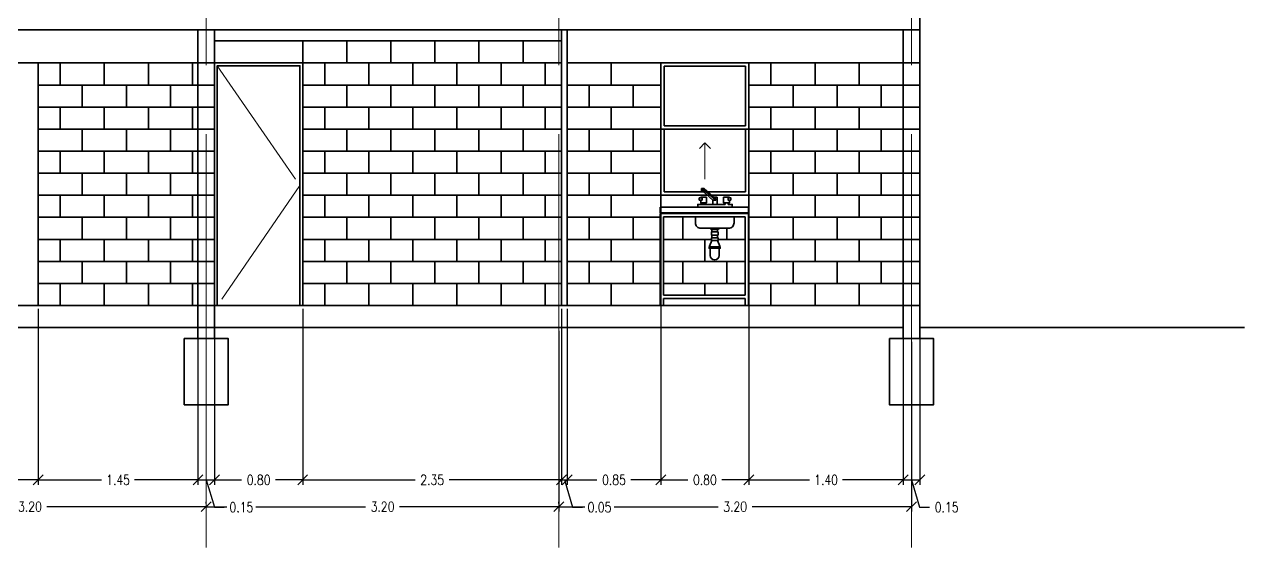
# Model space of a CAD drawing. Header units: metres. Extents: x -255 to -21, y -382 to -241.
# Drawn here: x -32.32 to -21.25, y -254.35 to -249.61 of the extents above; entities that cross this region are included whole.
import ezdxf

# ---------------------------------------------------------------- set-up
doc = ezdxf.new("R2010")
doc.units = ezdxf.units.M
doc.header["$LTSCALE"] = 5
doc.header["$MEASUREMENT"] = 0
doc.linetypes.add('CENTER2', pattern=[1.125, 0.75, -0.125, 0.125, -0.125])
doc.linetypes.add('HIDDEN', pattern=[0.375, 0.25, -0.125])
doc.layers.get('0').update_dxf_attribs({"color": 30})
for name, color, linetype, lineweight in [('A-ANNO-DIMS', 3, 'Continuous', 18), ('A-ANNO-SYMB', 3, 'Continuous', 18), ('A-ELEV-MBE1', 7, 'Continuous', 35), ('A-ELEV-OVHD', 3, 'HIDDEN', 18), ('A-SECT-MCUT', 7, 'Continuous', 35)]:
    doc.layers.add(name, color=color, linetype=linetype, lineweight=lineweight)
doc.styles.add('E-ROMANS', font='romans.shx', dxfattribs={"width": 0.8})
doc.dimstyles.new('E-0050_TICK_18', dxfattribs={"dimscale": 0.001, "dimtxt": 90, "dimasz": 90, "dimexe": 45, "dimexo": 30, "dimgap": 45, "dimtad": 0, "dimzin": 0, "dimdsep": 46, "dimtxsty": 'E-ROMANS', "dimblk": 'OBLIQUE', "dimcen": 45, "dimclrd": 256, "dimclre": 256, "dimclrt": 256, "dimadec": 0, "dimazin": 0, "dimtfac": 1, "dimtmove": 1, "dimatfit": 3, "dimldrblk": 'OPEN90', "dimfxl": 1, "dimtfill": 1, "dimtolj": 1, "dimtzin": 0, "dimarcsym": 0})

# ---------------------------------------------------------------- blocks, each defined once
blk = doc.blocks.new('LAVAPLATO-ELEV-FR')
for p, q in [((-0.841, 0.8), (-0.891, 0.8)), ((-0.891, 0.8), (-0.891, 0)), ((-0.841, 0.8), (-0.841, 0)), ((-0.833, 0.8), (-0.833, 0.499)), ((-0.064, 0.8), (-0.833, 0.8)), ((-0.064, 0.8), (0, 0.8)), ((-0.803, 0.77), (-0.803, 0.499)), ((-0.094, 0.77), (-0.803, 0.77)), ((-0.094, 0.77), (-0.094, 0.03)), ((-0.064, 0.77), (0, 0.77)), ((-0.064, 0.77), (-0.064, 0.03)), ((-0.833, 0), (-0.833, 0.499)), ((-0.803, 0.03), (-0.803, 0.499)), ((-1.06, 0.427), (-1.047, 0.427)), ((-1.06, 0.401), (-1.06, 0.427)), ((-1.047, 0.401), (-1.06, 0.401)), ((-0.969, 0.296), (-1.06, 0.401)), ((-1.047, 0.427), (-1.034, 0.427)), ((-1.047, 0.427), (-1.047, 0.401)), ((-1.034, 0.401), (-1.047, 0.401)), ((-1.047, 0.401), (-0.956, 0.296)), ((-1.034, 0.427), (-1.034, 0.401)), ((-1.034, 0.412), (-0.956, 0.322)), ((-0.917, 0.42), (-0.93, 0.42)), ((-0.93, 0.394), (-0.917, 0.394)), ((-0.52, 0.347), (-0.455, 0.347)), ((-0.982, 0.283), (-0.982, 0.311)), ((-0.917, 0.283), (-0.982, 0.283)), ((-0.956, 0.296), (-0.969, 0.296)), ((-0.956, 0.322), (-0.917, 0.322)), ((-0.956, 0.322), (-0.956, 0.296)), ((-0.668, 0.331), (-0.688, 0.331)), ((-0.668, 0.281), (-0.688, 0.281)), ((-0.615, 0.331), (-0.638, 0.331)), ((-0.615, 0.281), (-0.638, 0.281)), ((-0.589, 0.331), (-0.59, 0.331)), ((-0.589, 0.281), (-0.59, 0.281)), ((-0.589, 0.331), (-0.589, 0.281)), ((-0.52, 0.265), (-0.455, 0.265)), ((-0.93, 0.212), (-0.917, 0.212)), ((-0.917, 0.185), (-0.93, 0.185)), ((-0.094, 0.03), (-0.803, 0.03)), ((-0.064, 0.03), (0, 0.03)), ((-0.064, 0), (0, 0)), ((-0.841, 0), (-0.891, 0)), ((-0.064, 0), (-0.833, 0))]:
    blk.add_line(p, q)
for points in [[(0, 0.8), (0, 0.77)], [(-0.917, 0.212), (-0.917, 0.459), (-0.891, 0.459), (-0.891, 0.146), (-0.917, 0.146), (-0.917, 0.185)], [(-0.833, 0.481), (-0.841, 0.481)], [(-0.976, 0.433), (-0.982, 0.433), (-0.982, 0.381), (-0.93, 0.381), (-0.93, 0.433), (-0.956, 0.433)], [(-0.695, 0.338), (-0.688, 0.335), (-0.688, 0.306)], [(-0.589, 0.331), (-0.537, 0.353), (-0.532, 0.353), (-0.532, 0.353)], [(-0.976, 0.172), (-0.982, 0.172), (-0.982, 0.225), (-0.93, 0.225), (-0.93, 0.172), (-0.956, 0.172)], [(-0.695, 0.274), (-0.688, 0.277), (-0.688, 0.306)], [(-0.589, 0.281), (-0.537, 0.258), (-0.532, 0.258), (-0.532, 0.258)], [(-0.841, 0.13), (-0.833, 0.13)], [(0, 0), (0, 0.03)]]:
    blk.add_lwpolyline(points)
for points in [[(-0.956, 0.446), (-0.976, 0.446), (-0.976, 0.42), (-0.956, 0.42)], [(-0.7, 0.343), (-0.7, 0.268), (-0.695, 0.268), (-0.695, 0.343)], [(-0.668, 0.336), (-0.668, 0.275), (-0.638, 0.275), (-0.638, 0.336)], [(-0.615, 0.336), (-0.615, 0.275), (-0.59, 0.275), (-0.59, 0.336)], [(-0.532, 0.357), (-0.532, 0.255), (-0.52, 0.255), (-0.52, 0.357)], [(-0.956, 0.159), (-0.976, 0.159), (-0.976, 0.185), (-0.956, 0.185)]]:
    blk.add_lwpolyline(points, close=True)
blk.add_lwpolyline([(-0.803, 0.13), (-0.75, 0.13, 0.414214), (-0.7, 0.18), (-0.7, 0.431, 0.414214), (-0.75, 0.481), (-0.803, 0.481)], format="xyb")
blk.add_arc((-0.455, 0.306), 0.0409, 270, 90)
blk = doc.blocks.new('_Oblique')
at = {"color": 0, "linetype": 'ByBlock', "lineweight": -2}
blk.add_line((-0.5, -0.5), (0.5, 0.5), dxfattribs=at)
blk = doc.blocks.new('*D579')
at = {"layer": 'A-ANNO-DIMS', "lineweight": -2, "transparency": 16777216}
for p, q in [((-33.868, -253.088), (-33.868, -254.028)), ((-33.868, -253.983), (-32.423, -253.983)), ((-30.668, -253.983), (-32.114, -253.983)), ((-30.668, -253.953), (-30.668, -253.938))]:
    blk.add_line(p, q, dxfattribs=at)
at = {"layer": 'A-ANNO-DIMS', "lineweight": -2, "transparency": 16777216, "xscale": 0.09, "yscale": 0.09, "zscale": 0.09, "rotation": 180}
blk.add_blockref('_Oblique', (-33.868, -253.983), dxfattribs=at)
at = {"layer": 'A-ANNO-DIMS', "lineweight": -2, "transparency": 16777216, "xscale": 0.09, "yscale": 0.09, "zscale": 0.09}
blk.add_blockref('_Oblique', (-30.668, -253.983), dxfattribs=at)
at = {"layer": 'A-ANNO-DIMS', "transparency": 16777216, "insert": (-32.268, -253.983), "char_height": 0.09, "attachment_point": 5, "style": 'E-ROMANS', "bg_fill": 3, "box_fill_scale": 1.25, "bg_fill_color": 256, "bg_fill_true_color": 13158600, "bg_fill_transparency": 0}
blk.add_mtext('\\A1;3.20', dxfattribs=at)
blk = doc.blocks.new('_Open90')
at = {"color": 0, "linetype": 'ByBlock', "lineweight": -2}
for p, q in [((0, 0), (-1, 0)), ((-0.5, 0.5), (0, 0)), ((0, 0), (-0.5, -0.5))]:
    blk.add_line(p, q, dxfattribs=at)
blk = doc.blocks.new('*D580')
at = {"layer": 'A-ANNO-DIMS', "lineweight": -2, "transparency": 16777216}
for p, q in [((-30.668, -253.953), (-30.668, -253.938)), ((-30.668, -253.983), (-29.223, -253.983)), ((-27.468, -253.983), (-28.914, -253.983)), ((-27.468, -253.953), (-27.468, -253.938))]:
    blk.add_line(p, q, dxfattribs=at)
at = {"layer": 'A-ANNO-DIMS', "lineweight": -2, "transparency": 16777216, "xscale": 0.09, "yscale": 0.09, "zscale": 0.09, "rotation": 180}
blk.add_blockref('_Oblique', (-30.668, -253.983), dxfattribs=at)
at = {"layer": 'A-ANNO-DIMS', "lineweight": -2, "transparency": 16777216, "xscale": 0.09, "yscale": 0.09, "zscale": 0.09}
blk.add_blockref('_Oblique', (-27.468, -253.983), dxfattribs=at)
at = {"layer": 'A-ANNO-DIMS', "transparency": 16777216, "insert": (-29.068, -253.983), "char_height": 0.09, "attachment_point": 5, "style": 'E-ROMANS', "bg_fill": 3, "box_fill_scale": 1.25, "bg_fill_color": 256, "bg_fill_true_color": 13158600, "bg_fill_transparency": 0}
blk.add_mtext('\\A1;3.20', dxfattribs=at)
blk = doc.blocks.new('*D581')
at = {"layer": 'A-ANNO-DIMS', "lineweight": -2, "transparency": 16777216}
for p, q in [((-27.468, -252.388), (-27.468, -254.028)), ((-24.268, -252.488), (-24.268, -254.028)), ((-27.468, -253.983), (-26.023, -253.983)), ((-24.268, -253.983), (-25.714, -253.983))]:
    blk.add_line(p, q, dxfattribs=at)
at = {"layer": 'A-ANNO-DIMS', "lineweight": -2, "transparency": 16777216, "xscale": 0.09, "yscale": 0.09, "zscale": 0.09, "rotation": 180}
blk.add_blockref('_Oblique', (-27.468, -253.983), dxfattribs=at)
at = {"layer": 'A-ANNO-DIMS', "lineweight": -2, "transparency": 16777216, "xscale": 0.09, "yscale": 0.09, "zscale": 0.09}
blk.add_blockref('_Oblique', (-24.268, -253.983), dxfattribs=at)
at = {"layer": 'A-ANNO-DIMS', "transparency": 16777216, "insert": (-25.868, -253.983), "char_height": 0.09, "attachment_point": 5, "style": 'E-ROMANS', "bg_fill": 3, "box_fill_scale": 1.25, "bg_fill_color": 256, "bg_fill_true_color": 13158600, "bg_fill_transparency": 0}
blk.add_mtext('\\A1;3.20', dxfattribs=at)
blk = doc.blocks.new('*D595')
at = {"layer": 'A-ANNO-DIMS', "lineweight": -2, "transparency": 16777216}
for p, q in [((-33.793, -252.188), (-33.793, -253.785)), ((-32.193, -252.188), (-32.193, -253.785)), ((-33.793, -253.74), (-33.143, -253.74)), ((-32.193, -253.74), (-32.844, -253.74))]:
    blk.add_line(p, q, dxfattribs=at)
at = {"layer": 'A-ANNO-DIMS', "lineweight": -2, "transparency": 16777216, "xscale": 0.09, "yscale": 0.09, "zscale": 0.09, "rotation": 180}
blk.add_blockref('_Oblique', (-33.793, -253.74), dxfattribs=at)
at = {"layer": 'A-ANNO-DIMS', "lineweight": -2, "transparency": 16777216, "xscale": 0.09, "yscale": 0.09, "zscale": 0.09}
blk.add_blockref('_Oblique', (-32.193, -253.74), dxfattribs=at)
at = {"layer": 'A-ANNO-DIMS', "transparency": 16777216, "insert": (-32.993, -253.74), "char_height": 0.09, "attachment_point": 5, "style": 'E-ROMANS', "bg_fill": 3, "box_fill_scale": 1.25, "bg_fill_color": 256, "bg_fill_true_color": 13158600, "bg_fill_transparency": 0}
blk.add_mtext('\\A1;1.60', dxfattribs=at)
blk = doc.blocks.new('*D596')
at = {"layer": 'A-ANNO-DIMS', "lineweight": -2, "transparency": 16777216}
for p, q in [((-32.193, -252.188), (-32.193, -253.785)), ((-30.743, -252.188), (-30.743, -253.785)), ((-32.193, -253.74), (-31.618, -253.74)), ((-30.743, -253.74), (-31.319, -253.74))]:
    blk.add_line(p, q, dxfattribs=at)
at = {"layer": 'A-ANNO-DIMS', "lineweight": -2, "transparency": 16777216, "xscale": 0.09, "yscale": 0.09, "zscale": 0.09, "rotation": 180}
blk.add_blockref('_Oblique', (-32.193, -253.74), dxfattribs=at)
at = {"layer": 'A-ANNO-DIMS', "lineweight": -2, "transparency": 16777216, "xscale": 0.09, "yscale": 0.09, "zscale": 0.09}
blk.add_blockref('_Oblique', (-30.743, -253.74), dxfattribs=at)
at = {"layer": 'A-ANNO-DIMS', "transparency": 16777216, "insert": (-31.468, -253.74), "char_height": 0.09, "attachment_point": 5, "style": 'E-ROMANS', "bg_fill": 3, "box_fill_scale": 1.25, "bg_fill_color": 256, "bg_fill_true_color": 13158600, "bg_fill_transparency": 0}
blk.add_mtext('\\A1;1.45', dxfattribs=at)
blk = doc.blocks.new('*D597')
at = {"layer": 'A-ANNO-DIMS', "lineweight": -2, "transparency": 16777216}
for p, q in [((-30.743, -252.188), (-30.743, -253.785)), ((-30.593, -252.188), (-30.593, -253.785)), ((-30.743, -253.74), (-30.593, -253.74)), ((-30.668, -253.74), (-30.594, -253.988)), ((-30.594, -253.988), (-30.504, -253.988))]:
    blk.add_line(p, q, dxfattribs=at)
at = {"layer": 'A-ANNO-DIMS', "lineweight": -2, "transparency": 16777216, "xscale": 0.09, "yscale": 0.09, "zscale": 0.09, "rotation": 180}
blk.add_blockref('_Oblique', (-30.743, -253.74), dxfattribs=at)
at = {"layer": 'A-ANNO-DIMS', "lineweight": -2, "transparency": 16777216, "xscale": 0.09, "yscale": 0.09, "zscale": 0.09}
blk.add_blockref('_Oblique', (-30.593, -253.74), dxfattribs=at)
at = {"layer": 'A-ANNO-DIMS', "transparency": 16777216, "insert": (-30.349, -253.988), "char_height": 0.09, "attachment_point": 5, "style": 'E-ROMANS', "bg_fill": 3, "box_fill_scale": 1.25, "bg_fill_color": 256, "bg_fill_true_color": 13158600, "bg_fill_transparency": 0}
blk.add_mtext('\\A1;0.15', dxfattribs=at)
blk = doc.blocks.new('*D598')
at = {"layer": 'A-ANNO-DIMS', "lineweight": -2, "transparency": 16777216}
for p, q in [((-30.593, -252.188), (-30.593, -253.785)), ((-29.793, -252.188), (-29.793, -253.785)), ((-30.593, -253.74), (-30.348, -253.74)), ((-29.793, -253.74), (-30.039, -253.74))]:
    blk.add_line(p, q, dxfattribs=at)
at = {"layer": 'A-ANNO-DIMS', "lineweight": -2, "transparency": 16777216, "xscale": 0.09, "yscale": 0.09, "zscale": 0.09, "rotation": 180}
blk.add_blockref('_Oblique', (-30.593, -253.74), dxfattribs=at)
at = {"layer": 'A-ANNO-DIMS', "lineweight": -2, "transparency": 16777216, "xscale": 0.09, "yscale": 0.09, "zscale": 0.09}
blk.add_blockref('_Oblique', (-29.793, -253.74), dxfattribs=at)
at = {"layer": 'A-ANNO-DIMS', "transparency": 16777216, "insert": (-30.193, -253.74), "char_height": 0.09, "attachment_point": 5, "style": 'E-ROMANS', "bg_fill": 3, "box_fill_scale": 1.25, "bg_fill_color": 256, "bg_fill_true_color": 13158600, "bg_fill_transparency": 0}
blk.add_mtext('\\A1;0.80', dxfattribs=at)
blk = doc.blocks.new('*D599')
at = {"layer": 'A-ANNO-DIMS', "lineweight": -2, "transparency": 16777216}
for p, q in [((-29.793, -252.188), (-29.793, -253.785)), ((-27.443, -252.188), (-27.443, -253.785)), ((-29.793, -253.74), (-28.773, -253.74)), ((-27.443, -253.74), (-28.464, -253.74))]:
    blk.add_line(p, q, dxfattribs=at)
at = {"layer": 'A-ANNO-DIMS', "lineweight": -2, "transparency": 16777216, "xscale": 0.09, "yscale": 0.09, "zscale": 0.09, "rotation": 180}
blk.add_blockref('_Oblique', (-29.793, -253.74), dxfattribs=at)
at = {"layer": 'A-ANNO-DIMS', "lineweight": -2, "transparency": 16777216, "xscale": 0.09, "yscale": 0.09, "zscale": 0.09}
blk.add_blockref('_Oblique', (-27.443, -253.74), dxfattribs=at)
at = {"layer": 'A-ANNO-DIMS', "transparency": 16777216, "insert": (-28.618, -253.74), "char_height": 0.09, "attachment_point": 5, "style": 'E-ROMANS', "bg_fill": 3, "box_fill_scale": 1.25, "bg_fill_color": 256, "bg_fill_true_color": 13158600, "bg_fill_transparency": 0}
blk.add_mtext('\\A1;2.35', dxfattribs=at)
blk = doc.blocks.new('*D600')
at = {"layer": 'A-ANNO-DIMS', "lineweight": -2, "transparency": 16777216}
for p, q in [((-27.443, -252.188), (-27.443, -253.785)), ((-27.393, -252.188), (-27.393, -253.785)), ((-27.443, -253.74), (-27.533, -253.74)), ((-27.443, -253.74), (-27.393, -253.74)), ((-27.443, -253.74), (-27.393, -253.74)), ((-27.418, -253.74), (-27.344, -253.988)), ((-27.393, -253.74), (-27.303, -253.74)), ((-27.344, -253.988), (-27.254, -253.988))]:
    blk.add_line(p, q, dxfattribs=at)
at = {"layer": 'A-ANNO-DIMS', "lineweight": -2, "transparency": 16777216, "xscale": 0.09, "yscale": 0.09, "zscale": 0.09}
blk.add_blockref('_Oblique', (-27.443, -253.74), dxfattribs=at)
at = {"layer": 'A-ANNO-DIMS', "lineweight": -2, "transparency": 16777216, "xscale": 0.09, "yscale": 0.09, "zscale": 0.09, "rotation": 180}
blk.add_blockref('_Oblique', (-27.393, -253.74), dxfattribs=at)
at = {"layer": 'A-ANNO-DIMS', "transparency": 16777216, "insert": (-27.099, -253.988), "char_height": 0.09, "attachment_point": 5, "style": 'E-ROMANS', "bg_fill": 3, "box_fill_scale": 1.25, "bg_fill_color": 256, "bg_fill_true_color": 13158600, "bg_fill_transparency": 0}
blk.add_mtext('\\A1;0.05', dxfattribs=at)
blk = doc.blocks.new('*D601')
at = {"layer": 'A-ANNO-DIMS', "lineweight": -2, "transparency": 16777216}
for p, q in [((-26.543, -249.988), (-26.543, -253.785)), ((-27.393, -252.188), (-27.393, -253.785)), ((-27.393, -253.74), (-27.123, -253.74)), ((-26.543, -253.74), (-26.814, -253.74))]:
    blk.add_line(p, q, dxfattribs=at)
at = {"layer": 'A-ANNO-DIMS', "lineweight": -2, "transparency": 16777216, "xscale": 0.09, "yscale": 0.09, "zscale": 0.09, "rotation": 180}
blk.add_blockref('_Oblique', (-27.393, -253.74), dxfattribs=at)
at = {"layer": 'A-ANNO-DIMS', "lineweight": -2, "transparency": 16777216, "xscale": 0.09, "yscale": 0.09, "zscale": 0.09}
blk.add_blockref('_Oblique', (-26.543, -253.74), dxfattribs=at)
at = {"layer": 'A-ANNO-DIMS', "transparency": 16777216, "insert": (-26.968, -253.74), "char_height": 0.09, "attachment_point": 5, "style": 'E-ROMANS', "bg_fill": 3, "box_fill_scale": 1.25, "bg_fill_color": 256, "bg_fill_true_color": 13158600, "bg_fill_transparency": 0}
blk.add_mtext('\\A1;0.85', dxfattribs=at)
blk = doc.blocks.new('*D602')
at = {"layer": 'A-ANNO-DIMS', "lineweight": -2, "transparency": 16777216}
for p, q in [((-26.543, -249.988), (-26.543, -253.785)), ((-25.743, -249.988), (-25.743, -253.785)), ((-26.543, -253.74), (-26.298, -253.74)), ((-25.743, -253.74), (-25.989, -253.74))]:
    blk.add_line(p, q, dxfattribs=at)
at = {"layer": 'A-ANNO-DIMS', "lineweight": -2, "transparency": 16777216, "xscale": 0.09, "yscale": 0.09, "zscale": 0.09, "rotation": 180}
blk.add_blockref('_Oblique', (-26.543, -253.74), dxfattribs=at)
at = {"layer": 'A-ANNO-DIMS', "lineweight": -2, "transparency": 16777216, "xscale": 0.09, "yscale": 0.09, "zscale": 0.09}
blk.add_blockref('_Oblique', (-25.743, -253.74), dxfattribs=at)
at = {"layer": 'A-ANNO-DIMS', "transparency": 16777216, "insert": (-26.143, -253.74), "char_height": 0.09, "attachment_point": 5, "style": 'E-ROMANS', "bg_fill": 3, "box_fill_scale": 1.25, "bg_fill_color": 256, "bg_fill_true_color": 13158600, "bg_fill_transparency": 0}
blk.add_mtext('\\A1;0.80', dxfattribs=at)
blk = doc.blocks.new('*D603')
at = {"layer": 'A-ANNO-DIMS', "lineweight": -2, "transparency": 16777216}
for p, q in [((-25.743, -249.988), (-25.743, -253.785)), ((-24.343, -249.988), (-24.343, -253.785)), ((-25.743, -253.74), (-25.193, -253.74)), ((-24.343, -253.74), (-24.894, -253.74))]:
    blk.add_line(p, q, dxfattribs=at)
at = {"layer": 'A-ANNO-DIMS', "lineweight": -2, "transparency": 16777216, "xscale": 0.09, "yscale": 0.09, "zscale": 0.09, "rotation": 180}
blk.add_blockref('_Oblique', (-25.743, -253.74), dxfattribs=at)
at = {"layer": 'A-ANNO-DIMS', "lineweight": -2, "transparency": 16777216, "xscale": 0.09, "yscale": 0.09, "zscale": 0.09}
blk.add_blockref('_Oblique', (-24.343, -253.74), dxfattribs=at)
at = {"layer": 'A-ANNO-DIMS', "transparency": 16777216, "insert": (-25.043, -253.74), "char_height": 0.09, "attachment_point": 5, "style": 'E-ROMANS', "bg_fill": 3, "box_fill_scale": 1.25, "bg_fill_color": 256, "bg_fill_true_color": 13158600, "bg_fill_transparency": 0}
blk.add_mtext('\\A1;1.40', dxfattribs=at)
blk = doc.blocks.new('*D604')
at = {"layer": 'A-ANNO-DIMS', "lineweight": -2, "transparency": 16777216}
for p, q in [((-24.343, -249.988), (-24.343, -253.785)), ((-24.193, -249.988), (-24.193, -253.785)), ((-24.343, -253.74), (-24.193, -253.74)), ((-24.268, -253.74), (-24.194, -253.988)), ((-24.194, -253.988), (-24.104, -253.988))]:
    blk.add_line(p, q, dxfattribs=at)
at = {"layer": 'A-ANNO-DIMS', "lineweight": -2, "transparency": 16777216, "xscale": 0.09, "yscale": 0.09, "zscale": 0.09, "rotation": 180}
blk.add_blockref('_Oblique', (-24.343, -253.74), dxfattribs=at)
at = {"layer": 'A-ANNO-DIMS', "lineweight": -2, "transparency": 16777216, "xscale": 0.09, "yscale": 0.09, "zscale": 0.09}
blk.add_blockref('_Oblique', (-24.193, -253.74), dxfattribs=at)
at = {"layer": 'A-ANNO-DIMS', "transparency": 16777216, "insert": (-23.949, -253.988), "char_height": 0.09, "attachment_point": 5, "style": 'E-ROMANS', "bg_fill": 3, "box_fill_scale": 1.25, "bg_fill_color": 256, "bg_fill_true_color": 13158600, "bg_fill_transparency": 0}
blk.add_mtext('\\A1;0.15', dxfattribs=at)

msp = doc.modelspace()

# ---------------------------------------------------------------- linework, layer by layer
at = {"layer": 'A-ANNO-SYMB', "linetype": 'CENTER2'}
for p, q in [((-30.668, -254.354), (-30.668, -241.861)), ((-27.468, -254.354), (-27.468, -241.861)), ((-24.268, -254.354), (-24.268, -241.861))]:
    msp.add_line(p, q, dxfattribs=at)
at = {"layer": 'A-ELEV-MBE1'}
for p, q in [((-27.443, -249.758), (-30.593, -249.758)), ((-29.393, -249.758), (-29.393, -249.958)), ((-28.993, -249.758), (-28.993, -249.958)), ((-28.593, -249.758), (-28.593, -249.958)), ((-28.193, -249.758), (-28.193, -249.958)), ((-27.793, -249.758), (-27.793, -249.958)), ((-33.793, -249.958), (-30.743, -249.958)), ((-32.193, -249.958), (-32.193, -252.158)), ((-31.993, -249.958), (-31.993, -250.158)), ((-31.593, -249.958), (-31.593, -250.158)), ((-31.193, -249.958), (-31.193, -250.158)), ((-30.793, -249.958), (-30.793, -250.158)), ((-27.443, -249.958), (-29.793, -249.958)), ((-29.593, -249.958), (-29.593, -250.158)), ((-29.193, -249.958), (-29.193, -250.158)), ((-28.793, -249.958), (-28.793, -250.158)), ((-28.393, -249.958), (-28.393, -250.158)), ((-27.993, -249.958), (-27.993, -250.158)), ((-27.593, -249.958), (-27.593, -250.158)), ((-27.393, -249.958), (-24.343, -249.958)), ((-26.993, -249.958), (-26.993, -250.158)), ((-26.543, -249.958), (-26.543, -251.267)), ((-25.773, -249.988), (-26.513, -249.988)), ((-26.513, -249.988), (-26.513, -250.528)), ((-25.773, -249.988), (-25.773, -250.528)), ((-25.743, -249.958), (-25.743, -252.158)), ((-25.543, -249.958), (-25.543, -250.158)), ((-25.143, -249.958), (-25.143, -250.158)), ((-24.743, -249.958), (-24.743, -250.158)), ((-30.743, -250.158), (-32.193, -250.158)), ((-31.793, -250.158), (-31.793, -250.358)), ((-31.393, -250.158), (-31.393, -250.358)), ((-30.993, -250.158), (-30.993, -250.358)), ((-30.743, -250.158), (-30.593, -250.158)), ((-27.443, -250.158), (-29.793, -250.158)), ((-29.393, -250.158), (-29.393, -250.358)), ((-28.993, -250.158), (-28.993, -250.358)), ((-28.593, -250.158), (-28.593, -250.358)), ((-28.193, -250.158), (-28.193, -250.358)), ((-27.793, -250.158), (-27.793, -250.358)), ((-26.543, -250.158), (-27.393, -250.158)), ((-27.193, -250.158), (-27.193, -250.358)), ((-26.793, -250.158), (-26.793, -250.358)), ((-24.343, -250.158), (-25.743, -250.158)), ((-25.343, -250.158), (-25.343, -250.358)), ((-24.943, -250.158), (-24.943, -250.358)), ((-24.543, -250.158), (-24.543, -250.358)), ((-30.743, -250.358), (-32.193, -250.358)), ((-31.993, -250.358), (-31.993, -250.558)), ((-31.593, -250.358), (-31.593, -250.558)), ((-31.193, -250.358), (-31.193, -250.558)), ((-30.793, -250.358), (-30.793, -250.558)), ((-30.743, -250.358), (-30.593, -250.358)), ((-27.443, -250.358), (-29.793, -250.358)), ((-29.593, -250.358), (-29.593, -250.558)), ((-29.193, -250.358), (-29.193, -250.558)), ((-28.793, -250.358), (-28.793, -250.558)), ((-28.393, -250.358), (-28.393, -250.558)), ((-27.993, -250.358), (-27.993, -250.558)), ((-27.593, -250.358), (-27.593, -250.558)), ((-26.543, -250.358), (-27.393, -250.358)), ((-26.993, -250.358), (-26.993, -250.558)), ((-24.343, -250.358), (-25.743, -250.358)), ((-25.543, -250.358), (-25.543, -250.558)), ((-25.143, -250.358), (-25.143, -250.558)), ((-24.743, -250.358), (-24.743, -250.558)), ((-30.743, -250.558), (-32.193, -250.558)), ((-31.793, -250.558), (-31.793, -250.758)), ((-31.393, -250.558), (-31.393, -250.758)), ((-30.993, -250.558), (-30.993, -250.758)), ((-30.743, -250.558), (-30.593, -250.558)), ((-27.443, -250.558), (-29.793, -250.558)), ((-29.393, -250.558), (-29.393, -250.758)), ((-28.993, -250.558), (-28.993, -250.758)), ((-28.593, -250.558), (-28.593, -250.758)), ((-28.193, -250.558), (-28.193, -250.758)), ((-27.793, -250.558), (-27.793, -250.758)), ((-26.543, -250.558), (-27.393, -250.558)), ((-27.193, -250.558), (-27.193, -250.758)), ((-26.793, -250.558), (-26.793, -250.758)), ((-26.513, -250.558), (-26.513, -251.128)), ((-25.773, -250.558), (-25.773, -251.128)), ((-24.343, -250.558), (-25.743, -250.558)), ((-25.343, -250.558), (-25.343, -250.758)), ((-24.943, -250.558), (-24.943, -250.758)), ((-24.543, -250.558), (-24.543, -250.758)), ((-30.743, -250.758), (-32.193, -250.758)), ((-31.993, -250.758), (-31.993, -250.958)), ((-31.593, -250.758), (-31.593, -250.958)), ((-31.193, -250.758), (-31.193, -250.958)), ((-30.793, -250.758), (-30.793, -250.958)), ((-30.743, -250.758), (-30.593, -250.758)), ((-27.443, -250.758), (-29.793, -250.758)), ((-29.593, -250.758), (-29.593, -250.958)), ((-29.193, -250.758), (-29.193, -250.958)), ((-28.793, -250.758), (-28.793, -250.958)), ((-28.393, -250.758), (-28.393, -250.958)), ((-27.993, -250.758), (-27.993, -250.958)), ((-27.593, -250.758), (-27.593, -250.958)), ((-26.543, -250.758), (-27.393, -250.758)), ((-26.993, -250.758), (-26.993, -250.958)), ((-24.343, -250.758), (-25.743, -250.758)), ((-25.543, -250.758), (-25.543, -250.958)), ((-25.143, -250.758), (-25.143, -250.958)), ((-24.743, -250.758), (-24.743, -250.958)), ((-30.743, -250.958), (-32.193, -250.958)), ((-31.793, -250.958), (-31.793, -251.158)), ((-31.393, -250.958), (-31.393, -251.158)), ((-30.993, -250.958), (-30.993, -251.158)), ((-30.743, -250.958), (-30.593, -250.958)), ((-27.443, -250.958), (-29.793, -250.958)), ((-29.393, -250.958), (-29.393, -251.158)), ((-28.993, -250.958), (-28.993, -251.158)), ((-28.593, -250.958), (-28.593, -251.158)), ((-28.193, -250.958), (-28.193, -251.158)), ((-27.793, -250.958), (-27.793, -251.158)), ((-26.543, -250.958), (-27.393, -250.958)), ((-27.193, -250.958), (-27.193, -251.158)), ((-26.793, -250.958), (-26.793, -251.158)), ((-24.343, -250.958), (-25.743, -250.958)), ((-25.343, -250.958), (-25.343, -251.158)), ((-24.943, -250.958), (-24.943, -251.158)), ((-24.543, -250.958), (-24.543, -251.158)), ((-25.773, -251.128), (-26.513, -251.128)), ((-30.743, -251.158), (-32.193, -251.158)), ((-31.993, -251.158), (-31.993, -251.358)), ((-31.593, -251.158), (-31.593, -251.358)), ((-31.193, -251.158), (-31.193, -251.358)), ((-30.793, -251.158), (-30.793, -251.358)), ((-30.743, -251.158), (-30.593, -251.158)), ((-27.443, -251.158), (-29.793, -251.158)), ((-29.593, -251.158), (-29.593, -251.358)), ((-29.193, -251.158), (-29.193, -251.358)), ((-28.793, -251.158), (-28.793, -251.358)), ((-28.393, -251.158), (-28.393, -251.358)), ((-27.993, -251.158), (-27.993, -251.358)), ((-27.593, -251.158), (-27.593, -251.358)), ((-26.543, -251.158), (-27.393, -251.158)), ((-26.993, -251.158), (-26.993, -251.358)), ((-25.743, -251.158), (-26.543, -251.158)), ((-24.343, -251.158), (-25.743, -251.158)), ((-25.543, -251.158), (-25.543, -251.358)), ((-25.143, -251.158), (-25.143, -251.358)), ((-24.743, -251.158), (-24.743, -251.358)), ((-30.743, -251.358), (-32.193, -251.358)), ((-31.793, -251.358), (-31.793, -251.558)), ((-31.393, -251.358), (-31.393, -251.558)), ((-30.993, -251.358), (-30.993, -251.558)), ((-30.743, -251.358), (-30.593, -251.358)), ((-27.443, -251.358), (-29.793, -251.358)), ((-29.393, -251.358), (-29.393, -251.558)), ((-28.993, -251.358), (-28.993, -251.558)), ((-28.593, -251.358), (-28.593, -251.558)), ((-28.193, -251.358), (-28.193, -251.558)), ((-27.793, -251.358), (-27.793, -251.558)), ((-26.548, -251.358), (-27.393, -251.358)), ((-27.193, -251.358), (-27.193, -251.558)), ((-26.793, -251.358), (-26.793, -251.558)), ((-26.343, -251.358), (-26.343, -251.558)), ((-24.343, -251.358), (-25.743, -251.358)), ((-25.343, -251.358), (-25.343, -251.558)), ((-24.943, -251.358), (-24.943, -251.558)), ((-24.543, -251.358), (-24.543, -251.558)), ((-25.943, -251.458), (-25.943, -251.558)), ((-30.743, -251.558), (-32.193, -251.558)), ((-31.993, -251.558), (-31.993, -251.758)), ((-31.593, -251.558), (-31.593, -251.758)), ((-31.193, -251.558), (-31.193, -251.758)), ((-30.793, -251.558), (-30.793, -251.758)), ((-30.743, -251.558), (-30.593, -251.558)), ((-27.443, -251.558), (-29.793, -251.558)), ((-29.593, -251.558), (-29.593, -251.758)), ((-29.193, -251.558), (-29.193, -251.758)), ((-28.793, -251.558), (-28.793, -251.758)), ((-28.393, -251.558), (-28.393, -251.758)), ((-27.993, -251.558), (-27.993, -251.758)), ((-27.593, -251.558), (-27.593, -251.758)), ((-26.548, -251.558), (-27.393, -251.558)), ((-26.993, -251.558), (-26.993, -251.758)), ((-26.085, -251.558), (-26.518, -251.558)), ((-26.143, -251.558), (-26.143, -251.758)), ((-25.778, -251.558), (-26.024, -251.558)), ((-25.743, -251.558), (-25.748, -251.558)), ((-24.343, -251.558), (-25.743, -251.558)), ((-25.543, -251.558), (-25.543, -251.758)), ((-25.143, -251.558), (-25.143, -251.758)), ((-24.743, -251.558), (-24.743, -251.758)), ((-30.743, -251.758), (-32.193, -251.758)), ((-31.793, -251.758), (-31.793, -251.958)), ((-31.393, -251.758), (-31.393, -251.958)), ((-30.993, -251.758), (-30.993, -251.958)), ((-30.743, -251.758), (-30.593, -251.758)), ((-27.443, -251.758), (-29.793, -251.758)), ((-29.393, -251.758), (-29.393, -251.958)), ((-28.993, -251.758), (-28.993, -251.958)), ((-28.593, -251.758), (-28.593, -251.958)), ((-28.193, -251.758), (-28.193, -251.958)), ((-27.793, -251.758), (-27.793, -251.958)), ((-26.548, -251.758), (-27.393, -251.758)), ((-27.193, -251.758), (-27.193, -251.958)), ((-26.793, -251.758), (-26.793, -251.958)), ((-25.778, -251.758), (-26.518, -251.758)), ((-26.343, -251.758), (-26.343, -251.958)), ((-25.943, -251.758), (-25.943, -251.958)), ((-25.743, -251.758), (-25.748, -251.758)), ((-24.343, -251.758), (-25.743, -251.758)), ((-25.343, -251.758), (-25.343, -251.958)), ((-24.943, -251.758), (-24.943, -251.958)), ((-24.543, -251.758), (-24.543, -251.958)), ((-30.743, -251.958), (-32.193, -251.958)), ((-31.993, -251.958), (-31.993, -252.158)), ((-31.593, -251.958), (-31.593, -252.158)), ((-31.193, -251.958), (-31.193, -252.158)), ((-30.793, -251.958), (-30.793, -252.158)), ((-30.743, -251.958), (-30.593, -251.958)), ((-27.443, -251.958), (-29.793, -251.958)), ((-29.593, -251.958), (-29.593, -252.158)), ((-29.193, -251.958), (-29.193, -252.158)), ((-28.793, -251.958), (-28.793, -252.158)), ((-28.393, -251.958), (-28.393, -252.158)), ((-27.993, -251.958), (-27.993, -252.158)), ((-27.593, -251.958), (-27.593, -252.158)), ((-26.548, -251.958), (-27.393, -251.958)), ((-26.993, -251.958), (-26.993, -252.158)), ((-25.778, -251.958), (-26.518, -251.958)), ((-26.143, -251.958), (-26.143, -252.064)), ((-25.743, -251.958), (-25.748, -251.958)), ((-24.343, -251.958), (-25.743, -251.958)), ((-25.543, -251.958), (-25.543, -252.158)), ((-25.143, -251.958), (-25.143, -252.158)), ((-24.743, -251.958), (-24.743, -252.158))]:
    msp.add_line(p, q, dxfattribs=at)
for points in [[(-27.443, -249.658), (-27.443, -252.158)], [(-27.393, -249.658), (-27.393, -252.158)], [(-29.793, -249.758), (-29.793, -252.158)], [(-30.743, -249.958), (-30.743, -252.158)], [(-30.593, -249.958), (-30.593, -252.158)], [(-30.593, -249.958), (-29.793, -249.958)], [(-30.568, -252.158), (-30.568, -249.983), (-29.818, -249.983), (-29.818, -252.158)], [(-26.543, -250.558), (-25.743, -250.558)], [(-26.513, -250.528), (-25.773, -250.528)]]:
    msp.add_lwpolyline(points, dxfattribs=at)
at = {"layer": 'A-ELEV-OVHD'}
for points in [[(-30.568, -249.983), (-29.818, -251.071), (-30.568, -252.158)], [(-26.193, -250.733), (-26.143, -250.683)], [(-26.143, -251.013), (-26.143, -250.683)], [(-26.093, -250.733), (-26.143, -250.683)]]:
    msp.add_lwpolyline(points, dxfattribs=at)
at = {"layer": 'A-SECT-MCUT'}
for p, q in [((-43.543, -249.658), (-24.193, -249.658)), ((-24.343, -249.658), (-24.343, -252.158)), ((-24.193, -249.658), (-24.193, -252.158)), ((-24.343, -249.958), (-24.193, -249.958)), ((-24.193, -250.158), (-24.343, -250.158)), ((-24.193, -250.358), (-24.343, -250.358)), ((-24.193, -250.558), (-24.343, -250.558)), ((-24.193, -250.758), (-24.343, -250.758)), ((-24.193, -250.958), (-24.343, -250.958)), ((-24.193, -251.158), (-24.343, -251.158)), ((-24.193, -251.358), (-24.343, -251.358)), ((-24.193, -251.558), (-24.343, -251.558)), ((-24.193, -251.758), (-24.343, -251.758)), ((-24.193, -251.958), (-24.343, -251.958)), ((-24.343, -252.158), (-43.543, -252.158)), ((-30.743, -252.458), (-30.743, -252.158)), ((-30.593, -252.158), (-30.593, -252.458)), ((-24.343, -252.458), (-24.343, -252.158)), ((-24.193, -252.158), (-24.343, -252.158)), ((-24.193, -252.158), (-24.193, -252.458)), ((-36.993, -252.358), (-24.343, -252.358)), ((-24.193, -252.358), (-21.245, -252.358))]:
    msp.add_line(p, q, dxfattribs=at)
for points in [[(-24.193, -249.658), (-24.193, -244.178)], [(-30.593, -249.658), (-30.593, -249.958), (-30.743, -249.958), (-30.743, -249.658)]]:
    msp.add_lwpolyline(points, dxfattribs=at)
msp.add_lwpolyline([(-24.468, -252.458), (-24.068, -252.458), (-24.068, -253.058), (-24.468, -253.058)], close=True, dxfattribs=at)

# ---------------------------------------------------------------- block references
at = {"layer": 'A-ELEV-MBE1', "xscale": -1, "rotation": 90}
msp.add_blockref('LAVAPLATO-ELEV-FR', (-25.748, -252.158), dxfattribs=at)

# ---------------------------------------------------------------- next in the draw order: dimensions: what is measured, and where the dimension line sits
at = {"layer": 'A-ANNO-DIMS'}
dim = msp.add_linear_dim(base=(-30.668, -253.983), p1=(-33.868, -253.058), p2=(-30.668, -253.983), dimstyle='E-0050_TICK_18', dxfattribs=at)
dim.commit()
dim.dimension.update_dxf_attribs({"geometry": '*D579', "text_midpoint": (-32.268, -253.983)})

# ---------------------------------------------------------------- next in the draw order: linework, layer by layer
at = {"layer": 'A-SECT-MCUT'}
msp.add_lwpolyline([(-30.868, -252.458), (-30.468, -252.458), (-30.468, -253.058), (-30.868, -253.058)], close=True, dxfattribs=at)

# ---------------------------------------------------------------- next in the draw order: dimensions: what is measured, and where the dimension line sits
at = {"layer": 'A-ANNO-DIMS'}
for base, p1, p2, picture, middle in [((-32.193, -253.74), (-33.793, -252.158), (-32.193, -252.158), '*D595', (-32.993, -253.74)), ((-27.468, -253.983), (-30.668, -253.983), (-27.468, -253.983), '*D580', (-29.068, -253.983))]:
    dim = msp.add_linear_dim(base=base, p1=p1, p2=p2, dimstyle='E-0050_TICK_18', dxfattribs=at)
    dim.commit()
    dim.dimension.update_dxf_attribs({"geometry": picture, "text_midpoint": middle})

# ---------------------------------------------------------------- next in the draw order: dimensions: what is measured, and where the dimension line sits
for base, p1, p2, picture, middle in [((-30.743, -253.74), (-32.193, -252.158), (-30.743, -252.158), '*D596', (-31.468, -253.74)), ((-24.268, -253.983), (-27.468, -252.358), (-24.268, -252.458), '*D581', (-25.868, -253.983))]:
    dim = msp.add_linear_dim(base=base, p1=p1, p2=p2, dimstyle='E-0050_TICK_18', dxfattribs=at)
    dim.commit()
    dim.dimension.update_dxf_attribs({"geometry": picture, "text_midpoint": middle})

# ---------------------------------------------------------------- next in the draw order: dimensions: what is measured, and where the dimension line sits
dim = msp.add_linear_dim(base=(-30.593, -253.74), p1=(-30.743, -252.158), p2=(-30.593, -252.158), dimstyle='E-0050_TICK_18', dxfattribs=at)
dim.commit()
dim.dimension.update_dxf_attribs({"geometry": '*D597', "text_midpoint": (-30.459, -253.988)})

# ---------------------------------------------------------------- next in the draw order: dimensions: what is measured, and where the dimension line sits
dim = msp.add_linear_dim(base=(-29.793, -253.74), p1=(-30.593, -252.158), p2=(-29.793, -252.158), dimstyle='E-0050_TICK_18', dxfattribs=at)
dim.commit()
dim.dimension.update_dxf_attribs({"geometry": '*D598', "text_midpoint": (-30.193, -253.74)})

# ---------------------------------------------------------------- next in the draw order: dimensions: what is measured, and where the dimension line sits
dim = msp.add_linear_dim(base=(-27.443, -253.74), p1=(-29.793, -252.158), p2=(-27.443, -252.158), dimstyle='E-0050_TICK_18', dxfattribs=at)
dim.commit()
dim.dimension.update_dxf_attribs({"geometry": '*D599', "text_midpoint": (-28.618, -253.74)})

# ---------------------------------------------------------------- next in the draw order: dimensions: what is measured, and where the dimension line sits
dim = msp.add_linear_dim(base=(-27.393, -253.74), p1=(-27.443, -252.158), p2=(-27.393, -252.158), dimstyle='E-0050_TICK_18', dxfattribs=at)
dim.commit()
dim.dimension.update_dxf_attribs({"geometry": '*D600', "text_midpoint": (-27.209, -253.988)})

# ---------------------------------------------------------------- next in the draw order: dimensions: what is measured, and where the dimension line sits
dim = msp.add_linear_dim(base=(-26.543, -253.74), p1=(-27.393, -252.158), p2=(-26.543, -249.958), dimstyle='E-0050_TICK_18', dxfattribs=at)
dim.commit()
dim.dimension.update_dxf_attribs({"geometry": '*D601', "text_midpoint": (-26.968, -253.74)})

# ---------------------------------------------------------------- next in the draw order: dimensions: what is measured, and where the dimension line sits
dim = msp.add_linear_dim(base=(-25.743, -253.74), p1=(-26.543, -249.958), p2=(-25.743, -249.958), dimstyle='E-0050_TICK_18', dxfattribs=at)
dim.commit()
dim.dimension.update_dxf_attribs({"geometry": '*D602', "text_midpoint": (-26.143, -253.74)})

# ---------------------------------------------------------------- next in the draw order: dimensions: what is measured, and where the dimension line sits
dim = msp.add_linear_dim(base=(-24.343, -253.74), p1=(-25.743, -249.958), p2=(-24.343, -249.958), dimstyle='E-0050_TICK_18', dxfattribs=at)
dim.commit()
dim.dimension.update_dxf_attribs({"geometry": '*D603', "text_midpoint": (-25.043, -253.74)})

# ---------------------------------------------------------------- next in the draw order: dimensions: what is measured, and where the dimension line sits
dim = msp.add_linear_dim(base=(-24.193, -253.74), p1=(-24.343, -249.958), p2=(-24.193, -249.958), dimstyle='E-0050_TICK_18', dxfattribs=at)
dim.commit()
dim.dimension.update_dxf_attribs({"geometry": '*D604', "text_midpoint": (-24.059, -253.988)})

doc.saveas('drawing.dxf')
